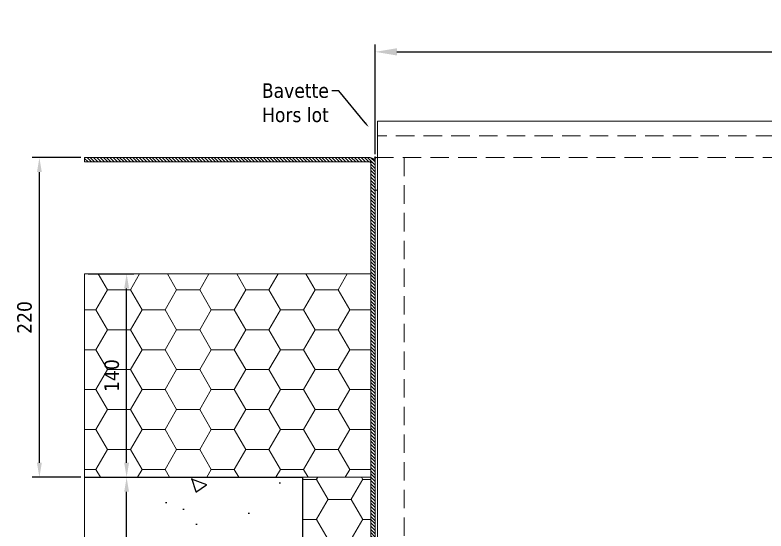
# Model space of a CAD drawing. Header units: millimetres. Extents: x -20000 to 230000, y -17405 to 24510.
# Drawn here: x 12952 to 13469, y -14709 to -14354 of the extents above; entities that cross this region are included whole.
import ezdxf
from ezdxf import colors
from ezdxf.entities.mleader import LeaderData, LeaderLine
from ezdxf.math import Vec2, Vec3

# ---------------------------------------------------------------- set-up
doc = ezdxf.new("R2010")
doc.units = ezdxf.units.MM
doc.header["$PDMODE"] = 35
doc.header["$PDSIZE"] = 0.5
doc.linetypes.add('CACHE', pattern=[9.525, 6.35, -3.175])
doc.layers.get('0').update_dxf_attribs({"lineweight": 13})
doc.layers.get('Defpoints').update_dxf_attribs({"true_color": 0xc2a584})
doc.layers.add('0 - Invisible', color=43, linetype='Continuous', lineweight=0, plot=False)
for name, color, linetype, lineweight in [('1 - Acier', 160, 'Continuous', 13), ('1 - Aluminium', 150, 'Continuous', 13), ('1 - BETON', 251, 'Continuous', 25), ('1 - Cotation', 32, 'Continuous', 13), ('1 - INTERROMPU', 253, 'CACHE', 13), ('1 - Isolant', 132, 'Continuous', 13), ('1 - Texte', 7, 'Continuous', 13)]:
    doc.layers.add(name, color=color, linetype=linetype, lineweight=lineweight)
doc.styles.add('Texte Poralu', font='tahomabd.ttf')
doc.dimstyles.new('100 - 1000', dxfattribs={"dimtxt": 15, "dimasz": 15, "dimexe": 5, "dimexo": 2.5, "dimgap": 8, "dimtad": 1, "dimdec": 1, "dimtxsty": 'Texte Poralu', "dimcen": 10, "dimazin": 0, "dimtfac": 1, "dimtdec": 1, "dimtmove": 0, "dimatfit": 3, "dimfxl": 1, "dimarcsym": 0})
doc.dimstyles.new('30 - 1000', dxfattribs={"dimtxt": 10, "dimasz": 10, "dimexe": 5, "dimexo": 2.5, "dimgap": 5, "dimtad": 1, "dimdec": 1, "dimtxsty": 'Texte Poralu', "dimcen": 5, "dimazin": 0, "dimtfac": 1, "dimtdec": 1, "dimtmove": 0, "dimatfit": 3, "dimfxl": 1, "dimarcsym": 0})

# ---------------------------------------------------------------- blocks, each defined once
blk = doc.blocks.new('*U576')
at = {"layer": '1 - Isolant'}
h = blk.add_hatch(dxfattribs=at)
h.set_pattern_fill('HONEY', color=256, scale=5, style=0)
h.set_pattern_definition([(0, (157, 140), (23.8125, 13.74815), [15.875, -31.75]), (120, (157, 140), (-23.8125, 13.74815), [15.875, -31.75]), (60, (157, 140), (5e-08, 27.4963), [-31.75, 15.875])])
h.paths.add_polyline_path([(-150, 0), (0, 0), (47, 0), (47, 140), (-150, 140)])
at = {"layer": '0 - Invisible'}
blk.add_lwpolyline([(-150, 140), (-150, 0)], dxfattribs=at)
at = {"layer": '1 - Isolant'}
blk.add_lwpolyline([(-150, 0), (0, 0), (0, 0), (47, 0), (47, 140), (-150, 140)], dxfattribs=at)
blk = doc.blocks.new('*U575')
at = {"layer": '1 - Isolant'}
h = blk.add_hatch(dxfattribs=at)
h.set_pattern_fill('HONEY', color=256, scale=5, style=0)
h.set_pattern_definition([(0, (80, -73), (23.8125, 13.7482), [15.875, -31.75]), (120, (80, -73), (-23.8125, 13.7482), [15.875, -31.75]), (60, (80, -73), (5e-08, 27.4963), [-31.75, 15.875])])
h.paths.add_polyline_path([(-47, 0), (-47, -208), (-8, -208), (-8, -165), (0, -165), (0, 0)])
at = {"layer": '0 - Invisible'}
blk.add_line((0, 0), (-47, 0), dxfattribs=at)
at = {"layer": '1 - Isolant'}
blk.add_lwpolyline([(-47, 0), (-47, -208), (-8, -208), (-8, -165), (0, -165), (0, 0)], dxfattribs=at)
blk = doc.blocks.new('*U577')
at = {"layer": '1 - Aluminium'}
blk.add_line((-300, 347.61), (-298.5, 347.61), dxfattribs=at)
at = {"layer": '1 - Aluminium', "linetype": 'CACHE', "ltscale": 2}
blk.add_lwpolyline([(-298.5, 395), (298.5, 395), (298.5, 385), (-298.5, 385)], close=True, dxfattribs=at)
at = {"layer": '1 - Aluminium', "linetype": 'ByBlock', "ltscale": 2}
for points in [[(-298.5, 60), (-298.5, 395), (298.5, 395), (298.5, 60)], [(-300, 60), (-300, 370), (-298.5, 370), (-298.5, 60)]]:
    blk.add_lwpolyline(points, dxfattribs=at)
at = {"layer": '1 - Aluminium', "linetype": 'CACHE', "ltscale": 2}
blk.add_lwpolyline([(-300, 370), (-280, 370), (-280, 60)], dxfattribs=at)
blk = doc.blocks.new('*D597')
at = {"layer": '1 - Cotation', "color": 0, "lineweight": -2, "transparency": 16777216}
for p, q in [((13200, -14449.57), (13200, -14374.26)), ((13215, -14379.26), (13785, -14379.26)), ((13800, -14449.57), (13800, -14374.26))]:
    blk.add_line(p, q, dxfattribs=at)
at = {"layer": '1 - Cotation', "color": 0, "transparency": 16777216}
for points in [[(13215, -14376.76), (13215, -14381.76), (13200, -14379.26)], [(13785, -14376.76), (13785, -14381.76), (13800, -14379.26)]]:
    blk.add_solid(points, dxfattribs=at)
at = {"layer": 'Defpoints', "color": 0, "transparency": 16777216}
for p in [(13800, -14379.26), (13200, -14452.07), (13800, -14452.07)]:
    blk.add_point(p, dxfattribs=at)
at = {"layer": '1 - Cotation', "color": 0, "transparency": 16777216, "insert": (13500, -14363.76), "char_height": 15, "attachment_point": 5, "style": 'Texte Poralu'}
blk.add_mtext('L', dxfattribs=at)
blk = doc.blocks.new('*U522')
at = {"layer": '1 - BETON'}
h = blk.add_hatch(dxfattribs=at)
h.set_pattern_fill('CONCRETE', color=256, scale=15, style=0, pattern_type=2)
h.set_pattern_definition([(50, (-50, -25), (107.59, -9.413), [11.25, -123.75]), (355, (-50, -25), (-20.813, 112.83), [9, -99]), (100.45, (-41.03, -25.78), (86.776, 103.416), [9.56, -105.17]), (46.184, (-50, 5), (160.086, -24.83), [16.875, -185.625]), (96.636, (-36.66, 2.93), (140.2, 146.12), [14.34, -157.76]), (351.184, (-50, 5), (140.2, 146.12), [13.5, -148.5]), (21, (-35, -2.5), (89.536, -60.393), [11.25, -123.75]), (326, (-35, -2.5), (36.497, 108.773), [9, -99]), (71.45, (-27.54, -7.53), (126.033, 48.38), [9.56, -105.17]), (37.5, (-50, -25), (1.824, 49.934), [0, -97.8, 0, -100.5, 0, -99.375]), (7.5, (-50, -25), (39.46, 59.162), [0, -57.3, 0, -95.55, 0, -37.875]), (327.5, (-83.45, -25), (80.0734, -3.383), [0, -37.5, 0, -117, 0, -155.25]), (317.5, (-98.45, -25), (87.478, 15.016), [0, -48.75, 0, -77.7, 0, -110.25])])
h.paths.add_polyline_path([(150, 180), (0, 180), (0, 15), (40, 15), (40, 0), (150, 0)])
at = {"layer": '0 - Invisible'}
blk.add_lwpolyline([(150, 180), (150, 0)], dxfattribs=at)
at = {"layer": '1 - BETON'}
blk.add_lwpolyline([(150, 180), (0, 180), (0, 15), (40, 15), (40, 0), (150, 0)], dxfattribs=at)
blk = doc.blocks.new('*D599')
at = {"layer": 'Defpoints', "color": 0, "lineweight": -2, "transparency": 16777216}
for p, q in [((13002.5, -14672.07), (13034, -14672.07)), ((13029, -14842.07), (13029, -14682.07)), ((13002.5, -14852.07), (13034, -14852.07))]:
    blk.add_line(p, q, dxfattribs=at)
at = {"layer": 'Defpoints', "color": 0, "transparency": 16777216}
for p in [(13000, -14672.07), (13029, -14672.07), (13000, -14852.07)]:
    blk.add_point(p, dxfattribs=at)
for points in [[(13027.34, -14682.07), (13030.67, -14682.07), (13029, -14672.07)], [(13027.34, -14842.07), (13030.67, -14842.07), (13029, -14852.07)]]:
    blk.add_solid(points, dxfattribs=at)
at = {"layer": 'Defpoints', "color": 0, "transparency": 16777216, "insert": (13018.78, -14762.07), "char_height": 10, "attachment_point": 5, "rotation": 90, "style": 'Texte Poralu'}
blk.add_mtext('180', dxfattribs=at)
blk = doc.blocks.new('*D585')
at = {"layer": 'Defpoints', "color": 0, "lineweight": -2, "transparency": 16777216}
for p, q in [((13002.5, -14532.07), (13034, -14532.07)), ((13029, -14662.07), (13029, -14542.07)), ((13002.5, -14672.07), (13034, -14672.07))]:
    blk.add_line(p, q, dxfattribs=at)
at = {"layer": 'Defpoints', "color": 0, "transparency": 16777216}
for p in [(13000, -14532.07), (13029, -14532.07), (13000, -14672.07)]:
    blk.add_point(p, dxfattribs=at)
for points in [[(13027.34, -14542.07), (13030.67, -14542.07), (13029, -14532.07)], [(13027.34, -14662.07), (13030.67, -14662.07), (13029, -14672.07)]]:
    blk.add_solid(points, dxfattribs=at)
at = {"layer": 'Defpoints', "color": 0, "transparency": 16777216, "insert": (13018.8, -14602.07), "char_height": 10, "attachment_point": 5, "rotation": 90, "style": 'Texte Poralu'}
blk.add_mtext('140', dxfattribs=at)
blk = doc.blocks.new('*U574')
at = {"layer": '1 - Acier'}
h = blk.add_hatch(dxfattribs=at)
h.set_pattern_fill('ANSI31', color=256, scale=0.5)
edge = h.paths.add_edge_path()
edge.add_line((0, -428), (3, -428))
edge.add_line((3, -428), (3, -3.5))
edge.add_arc((3.5, -3.5), 0.5, 90, 180, ccw=False)
edge.add_line((3.5, -3), (200, -3))
edge.add_line((200, -3), (200, 0))
edge.add_line((200, 0), (3.5, 0))
edge.add_arc((3.5, -3.5), 3.5, 90, 180)
edge.add_line((0, -3.5), (0, -428))
at = {"layer": '0 - Invisible'}
for p in [(0, 0), (3, -3)]:
    blk.add_point(p, dxfattribs=at)
at = {"layer": '1 - Acier'}
blk.add_lwpolyline([(0, -428), (3, -428), (3, -3.5, -0.414214), (3.5, -3), (200, -3), (200, 0), (3.5, 0, 0.414214), (0, -3.5)], format="xyb", close=True, dxfattribs=at)
blk = doc.blocks.new('*D591')
at = {"layer": '1 - Cotation', "color": 0, "lineweight": -2, "transparency": 16777216}
for p, q in [((12997.5, -14452.07), (12963.98, -14452.07)), ((12968.98, -14662.07), (12968.98, -14462.07)), ((12997.5, -14672.07), (12963.98, -14672.07))]:
    blk.add_line(p, q, dxfattribs=at)
at = {"layer": '1 - Cotation', "color": 0, "transparency": 16777216}
for points in [[(12967.31, -14462.07), (12970.65, -14462.07), (12968.98, -14452.07)], [(12967.31, -14662.07), (12970.65, -14662.07), (12968.98, -14672.07)]]:
    blk.add_solid(points, dxfattribs=at)
at = {"layer": 'Defpoints', "color": 0, "transparency": 16777216}
for p in [(12968.98, -14452.07), (13000, -14452.07), (13000, -14672.07)]:
    blk.add_point(p, dxfattribs=at)
at = {"layer": '1 - Cotation', "color": 0, "transparency": 16777216, "insert": (12958.77, -14562.07), "char_height": 10, "attachment_point": 5, "rotation": 90, "style": 'Texte Poralu'}
blk.add_mtext('220', dxfattribs=at)

msp = doc.modelspace()

# ---------------------------------------------------------------- linework, layer by layer
at = {"layer": '1 - INTERROMPU', "ltscale": 2}
msp.add_line((13200, -14452.07), (13800, -14452.07), dxfattribs=at)

# ---------------------------------------------------------------- block references
msp.add_blockref('*U577', (13500, -14822.07))
at = {"xscale": -1, "rotation": 359.9999921842217}
msp.add_blockref('*U574', (13200, -14452.07), dxfattribs=at)
at = {"rotation": 4.014127135292442e-05}
msp.add_blockref('*U576', (13150, -14672.07), dxfattribs=at)
at = {"xscale": -1}
for name, p in [('*U522', (13150, -14852.07)), ('*U575', (13150, -14672.07))]:
    msp.add_blockref(name, p, dxfattribs=at)

# ---------------------------------------------------------------- dimensions: what is measured, and where the dimension line sits
at = {"layer": '1 - Cotation'}
dim = msp.add_linear_dim(base=(13800, -14379.26), p1=(13200, -14452.07), p2=(13800, -14452.07), text='L', dimstyle='100 - 1000', dxfattribs=at)
dim.commit()
dim.dimension.update_dxf_attribs({"geometry": '*D597', "text_midpoint": (13500, -14363.76)})
dim = msp.add_linear_dim(base=(12968.98, -14452.07), p1=(13000, -14672.07), p2=(13000, -14452.07), angle=90, dimstyle='30 - 1000', dxfattribs=at)
dim.commit()
dim.dimension.update_dxf_attribs({"geometry": '*D591', "text_midpoint": (12958.77, -14562.07)})
at = {"layer": 'Defpoints'}
for base, p1, p2, picture, middle in [((13029, -14532.07), (13000, -14672.07), (13000, -14532.07), '*D585', (13018.8, -14602.07)), ((13029, -14672.07), (13000, -14852.07), (13000, -14672.07), '*D599', (13018.78, -14762.07))]:
    dim = msp.add_linear_dim(base=base, p1=p1, p2=p2, angle=90, dimstyle='30 - 1000', dxfattribs=at)
    dim.commit()
    dim.dimension.update_dxf_attribs({"geometry": picture, "text_midpoint": middle})

# ---------------------------------------------------------------- leaders
at = {"layer": '1 - Texte'}
ml = msp.add_multileader_mtext('Standard', dxfattribs=at)
ml.set_content('Bavette\\PHors lot', color=256, style='Texte Poralu')
ml.set_leader_properties()
ml.build(insert=Vec2(0, 0))
ml.multileader.update_dxf_attribs({"dogleg_length": 5})
ctx = ml.context
ctx.base_point, ctx.char_height, ctx.plane_origin = Vec3(13112.79, -14406.05), 10, Vec3(13195.34, -14374.22)
ctx.text_align_type = 2
notes = []
notes.append((ctx, [(0, (1, 1, 0), (13175.12, -14406.05), (-1, 0), 5, [(0, [(13195.64, -14431.2)], 0, [])])]))
ctx.mtext.insert, ctx.mtext.alignment, ctx.mtext.flow_direction = Vec3(13168.12, -14400.93), 3, 5
for ctx, leaders in notes:
    for number, flags, end, landing, length, lines in leaders:
        leader = LeaderData()
        leader.index, (leader.has_last_leader_line, leader.has_dogleg_vector, leader.attachment_direction) = number, flags
        leader.last_leader_point, leader.dogleg_vector, leader.dogleg_length = Vec3(end), Vec3(landing), length
        for number, points, colour, breaks in lines:
            line = LeaderLine()
            line.index, line.vertices, line.color, line.breaks = number, Vec3.list(points), colors.encode_raw_color(colour), breaks
            leader.lines.append(line)
        ctx.leaders.append(leader)

doc.saveas('drawing.dxf')
